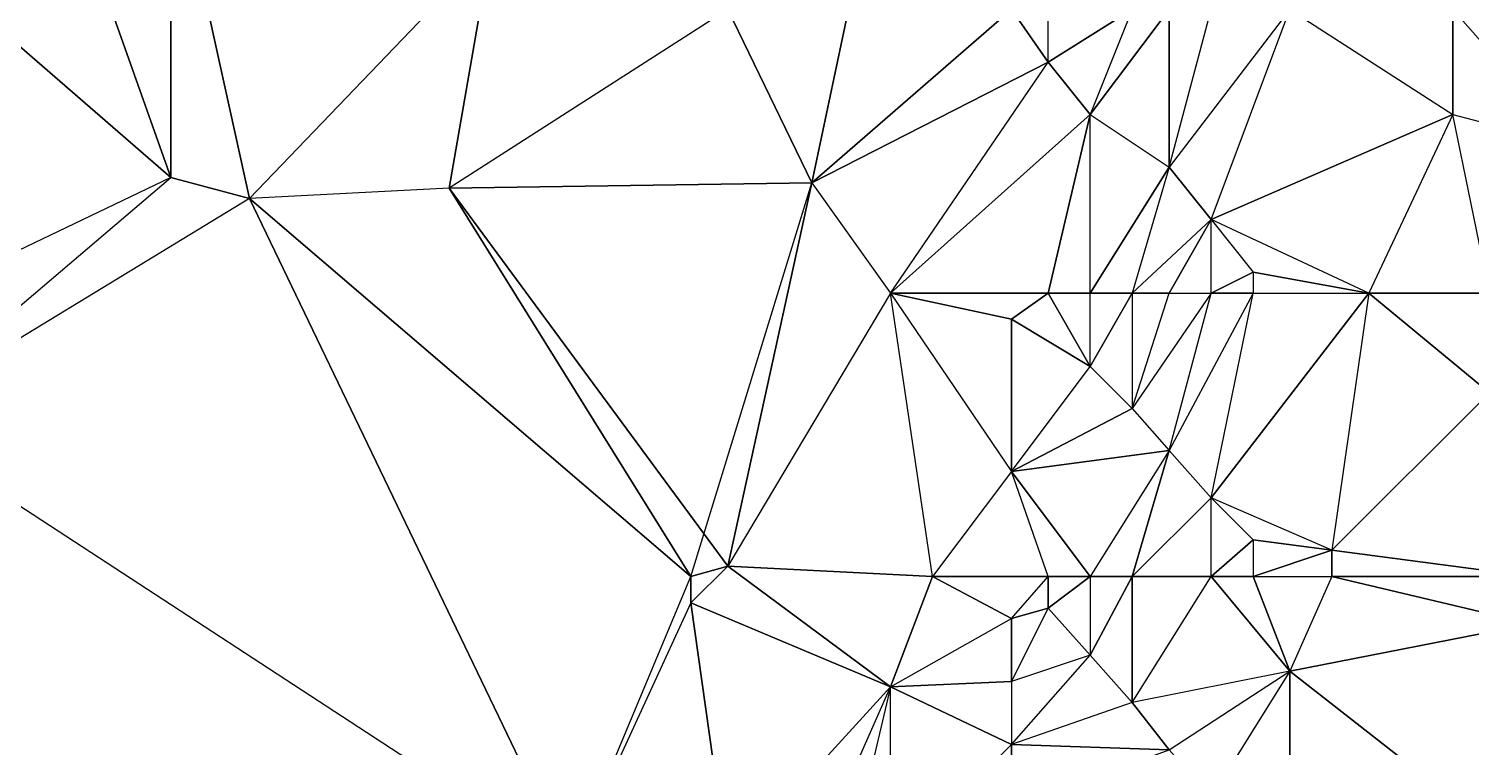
# Model space of a CAD drawing. Header units: metres. Extents: x 121.06818 to 121.07159, y 3.17836 to 3.18313.
# Drawn here: x 121.070202 to 121.0704765, y 3.1803375 to 3.1804743 of the extents above; entities that cross this region are included whole.
import ezdxf

# ---------------------------------------------------------------- set-up
doc = ezdxf.new("R2010")
doc.units = ezdxf.units.M

msp = doc.modelspace()

# ---------------------------------------------------------------- linework, layer by layer
at = {"layer": 'DELAUNEY11353', "color": 252}
msp.add_3dface([(121.070358, 3.180315, 0.01032), (121.070366, 3.180315, 0.01033), (121.070366, 3.180349, 0.0103)], dxfattribs=at)
at = {"layer": 'DELAUNEY11365', "color": 252}
msp.add_3dface([(121.070358, 3.180315, 0.01032), (121.070351, 3.180315, 0.01031), (121.070366, 3.180349, 0.0103)], dxfattribs=at)
at = {"layer": 'DELAUNEY11377', "color": 252}
msp.add_3dface([(121.070305, 3.180315, 0.01029), (121.070335, 3.180315, 0.0103), (121.070328, 3.180365, 0.01029)], dxfattribs=at)
at = {"layer": 'DELAUNEY11396', "color": 252}
msp.add_3dface([(121.070335, 3.180315, 0.0103), (121.070351, 3.180315, 0.01031), (121.070366, 3.180349, 0.0103)], dxfattribs=at)
at = {"layer": 'DELAUNEY11432', "color": 252}
msp.add_3dface([(121.070442, 3.180319, 0.01036), (121.070488, 3.180316, 0.01037), (121.070442, 3.180352, 0.01036)], dxfattribs=at)
at = {"layer": 'DELAUNEY11444', "color": 252}
msp.add_3dface([(121.070427, 3.180328, 0.01035), (121.070419, 3.180337, 0.01034), (121.070442, 3.180352, 0.01036)], dxfattribs=at)
at = {"layer": 'DELAUNEY11445', "color": 252}
msp.add_3dface([(121.070427, 3.180328, 0.01035), (121.070442, 3.180319, 0.01036), (121.070442, 3.180352, 0.01036)], dxfattribs=at)
at = {"layer": 'DELAUNEY11462', "color": 252}
msp.add_3dface([(121.070366, 3.180315, 0.01033), (121.070389, 3.180326, 0.01034), (121.070389, 3.180338, 0.01033)], dxfattribs=at)
at = {"layer": 'DELAUNEY11471', "color": 252}
msp.add_3dface([(121.070366, 3.180315, 0.01033), (121.070366, 3.180349, 0.0103), (121.070389, 3.180338, 0.01033)], dxfattribs=at)
at = {"layer": 'DELAUNEY11472', "color": 252}
msp.add_3dface([(121.070389, 3.180338, 0.01033), (121.070389, 3.180326, 0.01034), (121.070419, 3.180337, 0.01034)], dxfattribs=at)
at = {"layer": 'DELAUNEY11479', "color": 252}
msp.add_3dface([(121.070389, 3.180338, 0.01033), (121.070366, 3.180349, 0.0103), (121.070389, 3.18035, 0.01032)], dxfattribs=at)
at = {"layer": 'DELAUNEY11480', "color": 252}
msp.add_3dface([(121.070412, 3.180346, 0.01033), (121.070389, 3.180338, 0.01033), (121.070419, 3.180337, 0.01034)], dxfattribs=at)
at = {"layer": 'DELAUNEY11481', "color": 252}
msp.add_3dface([(121.070412, 3.180346, 0.01033), (121.070389, 3.180338, 0.01033), (121.070404, 3.180355, 0.01032)], dxfattribs=at)
at = {"layer": 'DELAUNEY11482', "color": 252}
msp.add_3dface([(121.070412, 3.180346, 0.01033), (121.070419, 3.180337, 0.01034), (121.070442, 3.180352, 0.01036)], dxfattribs=at)
at = {"layer": 'DELAUNEY11492', "color": 252}
msp.add_3dface([(121.070442, 3.180352, 0.01036), (121.070488, 3.180316, 0.01037), (121.070488, 3.180361, 0.01037)], dxfattribs=at)
at = {"layer": 'DELAUNEY11510', "color": 252}
msp.add_3dface([(121.070328, 3.180365, 0.01029), (121.070305, 3.180315, 0.01029), (121.070328, 3.18037, 0.01029)], dxfattribs=at)
at = {"layer": 'DELAUNEY11511', "color": 252}
msp.add_3dface([(121.070328, 3.180365, 0.01029), (121.070335, 3.180315, 0.0103), (121.070366, 3.180349, 0.0103)], dxfattribs=at)
at = {"layer": 'DELAUNEY11512', "color": 252}
msp.add_3dface([(121.070442, 3.180352, 0.01036), (121.070488, 3.180361, 0.01037), (121.07045, 3.18037, 0.01036)], dxfattribs=at)
at = {"layer": 'DELAUNEY11522', "color": 252}
msp.add_3dface([(121.070305, 3.180315, 0.01029), (121.07019, 3.180283, 0.01029), (121.070175, 3.1804, 0.01028)], dxfattribs=at)
at = {"layer": 'DELAUNEY11534', "color": 252}
msp.add_3dface([(121.070328, 3.180365, 0.01029), (121.070366, 3.180349, 0.0103), (121.070335, 3.180372, 0.01029)], dxfattribs=at)
at = {"layer": 'DELAUNEY11535', "color": 252}
msp.add_3dface([(121.070389, 3.18035, 0.01032), (121.070366, 3.180349, 0.0103), (121.070389, 3.180362, 0.01031)], dxfattribs=at)
at = {"layer": 'DELAUNEY11536', "color": 252}
msp.add_3dface([(121.070389, 3.18035, 0.01032), (121.070389, 3.180338, 0.01033), (121.070404, 3.180355, 0.01032)], dxfattribs=at)
at = {"layer": 'DELAUNEY11537', "color": 252}
msp.add_3dface([(121.070404, 3.180355, 0.01032), (121.070412, 3.180346, 0.01033), (121.070412, 3.18037, 0.01033)], dxfattribs=at)
at = {"layer": 'DELAUNEY11548', "color": 252}
msp.add_3dface([(121.070404, 3.180355, 0.01032), (121.070389, 3.18035, 0.01032), (121.070396, 3.180364, 0.01031)], dxfattribs=at)
at = {"layer": 'DELAUNEY11564', "color": 252}
msp.add_3dface([(121.070175, 3.1804, 0.01028), (121.070305, 3.180315, 0.01029), (121.070244, 3.180442, 0.01028)], dxfattribs=at)
at = {"layer": 'DELAUNEY11577', "color": 252}
msp.add_3dface([(121.070442, 3.180352, 0.01036), (121.070412, 3.180346, 0.01033), (121.070427, 3.18037, 0.01034)], dxfattribs=at)
at = {"layer": 'DELAUNEY11578', "color": 252}
msp.add_3dface([(121.07045, 3.18037, 0.01036), (121.070442, 3.180352, 0.01036), (121.070435, 3.18037, 0.01035)], dxfattribs=at)
at = {"layer": 'DELAUNEY11591', "color": 252}
msp.add_3dface([(121.070335, 3.180372, 0.01029), (121.070328, 3.180365, 0.01029), (121.070328, 3.18037, 0.01029)], dxfattribs=at)
at = {"layer": 'DELAUNEY11592', "color": 252}
msp.add_3dface([(121.070335, 3.180372, 0.01029), (121.070366, 3.180349, 0.0103), (121.070374, 3.18037, 0.0103)], dxfattribs=at)
at = {"layer": 'DELAUNEY11593', "color": 252}
msp.add_3dface([(121.070366, 3.180349, 0.0103), (121.070389, 3.180362, 0.01031), (121.070374, 3.18037, 0.0103)], dxfattribs=at)
at = {"layer": 'DELAUNEY11594', "color": 252}
msp.add_3dface([(121.070389, 3.18035, 0.01032), (121.070389, 3.180362, 0.01031), (121.070396, 3.180364, 0.01031)], dxfattribs=at)
at = {"layer": 'DELAUNEY11595', "color": 252}
msp.add_3dface([(121.070412, 3.180346, 0.01033), (121.070427, 3.18037, 0.01034), (121.070412, 3.18037, 0.01033)], dxfattribs=at)
at = {"layer": 'DELAUNEY11596', "color": 252}
msp.add_3dface([(121.070442, 3.180352, 0.01036), (121.070427, 3.18037, 0.01034), (121.070435, 3.18037, 0.01035)], dxfattribs=at)
at = {"layer": 'DELAUNEY11597', "color": 252}
msp.add_3dface([(121.07045, 3.18037, 0.01036), (121.070488, 3.180361, 0.01037), (121.070488, 3.18037, 0.01037)], dxfattribs=at)
at = {"layer": 'DELAUNEY11617', "color": 252}
msp.add_3dface([(121.070396, 3.180364, 0.01031), (121.070389, 3.180362, 0.01031), (121.070396, 3.18037, 0.01031)], dxfattribs=at)
at = {"layer": 'DELAUNEY11618', "color": 252}
msp.add_3dface([(121.070404, 3.180355, 0.01032), (121.070396, 3.180364, 0.01031), (121.070404, 3.18037, 0.01032)], dxfattribs=at)
at = {"layer": 'DELAUNEY11619', "color": 252}
msp.add_3dface([(121.070404, 3.180355, 0.01032), (121.070412, 3.18037, 0.01033), (121.070404, 3.18037, 0.01032)], dxfattribs=at)
at = {"layer": 'DELAUNEY11631', "color": 252}
msp.add_3dface([(121.070374, 3.18037, 0.0103), (121.070389, 3.180362, 0.01031), (121.070396, 3.18037, 0.01031)], dxfattribs=at)
at = {"layer": 'DELAUNEY11632', "color": 252}
msp.add_3dface([(121.070412, 3.18037, 0.01033), (121.070427, 3.18037, 0.01034), (121.070427, 3.180385, 0.01034)], dxfattribs=at)
at = {"layer": 'DELAUNEY11633', "color": 252}
msp.add_3dface([(121.070435, 3.18037, 0.01035), (121.070427, 3.18037, 0.01034), (121.070435, 3.180377, 0.01035)], dxfattribs=at)
at = {"layer": 'DELAUNEY11639', "color": 252}
msp.add_3dface([(121.070404, 3.18037, 0.01032), (121.070396, 3.180364, 0.01031), (121.070396, 3.18037, 0.01031)], dxfattribs=at)
at = {"layer": 'DELAUNEY11648', "color": 252}
msp.add_3dface([(121.070244, 3.180442, 0.01028), (121.070175, 3.1804, 0.01028), (121.070229, 3.180446, 0.01028)], dxfattribs=at)
at = {"layer": 'DELAUNEY11649', "color": 252}
msp.add_3dface([(121.070244, 3.180442, 0.01028), (121.070305, 3.180315, 0.01029), (121.070328, 3.18037, 0.01029)], dxfattribs=at)
at = {"layer": 'DELAUNEY11650', "color": 252}
msp.add_3dface([(121.070404, 3.18037, 0.01032), (121.070412, 3.18037, 0.01033), (121.070419, 3.180394, 0.01033)], dxfattribs=at)
at = {"layer": 'DELAUNEY11651', "color": 252}
msp.add_3dface([(121.070435, 3.18037, 0.01035), (121.07045, 3.18037, 0.01036), (121.07045, 3.180375, 0.01036)], dxfattribs=at)
at = {"layer": 'DELAUNEY11652', "color": 252}
msp.add_3dface([(121.07045, 3.18037, 0.01036), (121.070488, 3.18037, 0.01037), (121.07045, 3.180375, 0.01036)], dxfattribs=at)
at = {"layer": 'DELAUNEY11662', "color": 252}
msp.add_3dface([(121.070335, 3.180372, 0.01029), (121.070374, 3.18037, 0.0103), (121.070366, 3.180424, 0.01029)], dxfattribs=at)
at = {"layer": 'DELAUNEY11675', "color": 252}
msp.add_3dface([(121.070335, 3.180372, 0.01029), (121.070328, 3.18037, 0.01029), (121.070351, 3.180445, 0.01029)], dxfattribs=at)
at = {"layer": 'DELAUNEY11676', "color": 252}
msp.add_3dface([(121.070335, 3.180372, 0.01029), (121.070328, 3.18037, 0.01029), (121.070282, 3.180444, 0.01028)], dxfattribs=at)
at = {"layer": 'DELAUNEY11677', "color": 252}
msp.add_3dface([(121.070404, 3.18037, 0.01032), (121.070396, 3.18037, 0.01031), (121.070389, 3.18039, 0.0103)], dxfattribs=at)
at = {"layer": 'DELAUNEY11687', "color": 252}
msp.add_3dface([(121.070244, 3.180442, 0.01028), (121.070328, 3.18037, 0.01029), (121.070282, 3.180444, 0.01028)], dxfattribs=at)
at = {"layer": 'DELAUNEY11688', "color": 252}
msp.add_3dface([(121.070374, 3.18037, 0.0103), (121.070396, 3.18037, 0.01031), (121.070389, 3.18039, 0.0103)], dxfattribs=at)
at = {"layer": 'DELAUNEY11689', "color": 252}
msp.add_3dface([(121.070435, 3.18037, 0.01035), (121.07045, 3.180375, 0.01036), (121.070435, 3.180377, 0.01035)], dxfattribs=at)
at = {"layer": 'DELAUNEY11702', "color": 252}
msp.add_3dface([(121.070435, 3.180377, 0.01035), (121.070427, 3.18037, 0.01034), (121.070427, 3.180385, 0.01034)], dxfattribs=at)
at = {"layer": 'DELAUNEY11703', "color": 252}
msp.add_3dface([(121.07045, 3.180375, 0.01036), (121.070488, 3.18037, 0.01037), (121.07048, 3.180405, 0.01037)], dxfattribs=at)
at = {"layer": 'DELAUNEY11713', "color": 252}
msp.add_3dface([(121.070389, 3.18039, 0.0103), (121.070374, 3.18037, 0.0103), (121.070366, 3.180424, 0.01029)], dxfattribs=at)
at = {"layer": 'DELAUNEY11714', "color": 252}
msp.add_3dface([(121.070412, 3.18037, 0.01033), (121.070427, 3.180385, 0.01034), (121.070419, 3.180394, 0.01033)], dxfattribs=at)
at = {"layer": 'DELAUNEY11715', "color": 252}
msp.add_3dface([(121.070435, 3.180377, 0.01035), (121.07045, 3.180375, 0.01036), (121.070427, 3.180385, 0.01034)], dxfattribs=at)
at = {"layer": 'DELAUNEY11743', "color": 252}
msp.add_3dface([(121.070282, 3.180444, 0.01028), (121.070244, 3.180442, 0.01028), (121.07029, 3.18049, 0.01028)], dxfattribs=at)
at = {"layer": 'DELAUNEY11744', "color": 252}
msp.add_3dface([(121.070282, 3.180444, 0.01028), (121.070328, 3.18037, 0.01029), (121.070351, 3.180445, 0.01029)], dxfattribs=at)
at = {"layer": 'DELAUNEY11745', "color": 252}
msp.add_3dface([(121.070404, 3.18037, 0.01032), (121.070389, 3.18039, 0.0103), (121.070419, 3.180394, 0.01033)], dxfattribs=at)
at = {"layer": 'DELAUNEY11746', "color": 252}
msp.add_3dface([(121.070419, 3.180394, 0.01033), (121.070427, 3.180385, 0.01034), (121.070435, 3.180424, 0.01035)], dxfattribs=at)
at = {"layer": 'DELAUNEY11747', "color": 252}
msp.add_3dface([(121.07045, 3.180375, 0.01036), (121.07048, 3.180405, 0.01037), (121.070457, 3.180424, 0.01036)], dxfattribs=at)
at = {"layer": 'DELAUNEY11755', "color": 252}
msp.add_3dface([(121.070419, 3.180394, 0.01033), (121.070389, 3.18039, 0.0103), (121.070412, 3.180402, 0.01032)], dxfattribs=at)
at = {"layer": 'DELAUNEY11769', "color": 252}
msp.add_3dface([(121.070412, 3.180402, 0.01032), (121.070389, 3.18039, 0.0103), (121.070404, 3.18041, 0.01031)], dxfattribs=at)
at = {"layer": 'DELAUNEY11770', "color": 252}
msp.add_3dface([(121.070412, 3.180402, 0.01032), (121.070419, 3.180394, 0.01033), (121.070427, 3.180424, 0.01034)], dxfattribs=at)
at = {"layer": 'DELAUNEY11791', "color": 252}
msp.add_3dface([(121.07045, 3.180375, 0.01036), (121.070427, 3.180385, 0.01034), (121.070457, 3.180424, 0.01036)], dxfattribs=at)
at = {"layer": 'DELAUNEY11800', "color": 252}
msp.add_3dface([(121.070366, 3.180424, 0.01029), (121.070335, 3.180372, 0.01029), (121.070351, 3.180445, 0.01029)], dxfattribs=at)
at = {"layer": 'DELAUNEY11816', "color": 252}
msp.add_3dface([(121.070183, 3.180424, 0.01028), (121.070175, 3.1804, 0.01028), (121.070229, 3.180446, 0.01028)], dxfattribs=at)
at = {"layer": 'DELAUNEY11817', "color": 252}
msp.add_3dface([(121.070366, 3.180424, 0.01029), (121.070389, 3.18039, 0.0103), (121.070389, 3.180419, 0.0103)], dxfattribs=at)
at = {"layer": 'DELAUNEY11818', "color": 252}
msp.add_3dface([(121.070389, 3.18039, 0.0103), (121.070404, 3.18041, 0.01031), (121.070389, 3.180419, 0.0103)], dxfattribs=at)
at = {"layer": 'DELAUNEY11832', "color": 252}
msp.add_3dface([(121.070229, 3.180446, 0.01028), (121.070183, 3.180424, 0.01028), (121.070168, 3.180499, 0.01027)], dxfattribs=at)
at = {"layer": 'DELAUNEY11833', "color": 252}
msp.add_3dface([(121.070244, 3.180442, 0.01028), (121.070229, 3.180446, 0.01028), (121.070229, 3.18051, 0.01027)], dxfattribs=at)
at = {"layer": 'DELAUNEY11834', "color": 252}
msp.add_3dface([(121.070412, 3.180402, 0.01032), (121.070404, 3.18041, 0.01031), (121.070412, 3.180424, 0.01032)], dxfattribs=at)
at = {"layer": 'DELAUNEY11835', "color": 252}
msp.add_3dface([(121.070457, 3.180424, 0.01036), (121.070427, 3.180385, 0.01034), (121.070435, 3.180424, 0.01035)], dxfattribs=at)
at = {"layer": 'DELAUNEY11836', "color": 252}
msp.add_3dface([(121.070457, 3.180424, 0.01036), (121.07048, 3.180405, 0.01037), (121.07048, 3.180424, 0.01037)], dxfattribs=at)
at = {"layer": 'DELAUNEY11856', "color": 252}
msp.add_3dface([(121.070435, 3.180424, 0.01035), (121.070419, 3.180394, 0.01033), (121.070427, 3.180424, 0.01034)], dxfattribs=at)
at = {"layer": 'DELAUNEY11875', "color": 252}
msp.add_3dface([(121.070435, 3.180424, 0.01035), (121.070457, 3.180424, 0.01036), (121.070435, 3.180428, 0.01035)], dxfattribs=at)
at = {"layer": 'DELAUNEY11896', "color": 252}
msp.add_3dface([(121.070366, 3.180424, 0.01029), (121.070389, 3.180419, 0.0103), (121.070396, 3.180424, 0.0103)], dxfattribs=at)
at = {"layer": 'DELAUNEY11897', "color": 252}
msp.add_3dface([(121.070389, 3.180419, 0.0103), (121.070404, 3.18041, 0.01031), (121.070396, 3.180424, 0.0103)], dxfattribs=at)
at = {"layer": 'DELAUNEY11916', "color": 252}
msp.add_3dface([(121.070412, 3.180402, 0.01032), (121.070419, 3.180424, 0.01033), (121.070427, 3.180424, 0.01034)], dxfattribs=at)
at = {"layer": 'DELAUNEY11917', "color": 252}
msp.add_3dface([(121.070412, 3.180402, 0.01032), (121.070419, 3.180424, 0.01033), (121.070412, 3.180424, 0.01032)], dxfattribs=at)
at = {"layer": 'DELAUNEY11918', "color": 252}
msp.add_3dface([(121.070435, 3.180424, 0.01035), (121.070427, 3.180424, 0.01034), (121.070435, 3.180428, 0.01035)], dxfattribs=at)
at = {"layer": 'DELAUNEY11926', "color": 252}
msp.add_3dface([(121.070351, 3.180445, 0.01029), (121.070335, 3.180372, 0.01029), (121.070282, 3.180444, 0.01028)], dxfattribs=at)
at = {"layer": 'DELAUNEY11927', "color": 252}
msp.add_3dface([(121.070351, 3.180445, 0.01029), (121.070366, 3.180424, 0.01029), (121.070396, 3.180468, 0.01031)], dxfattribs=at)
at = {"layer": 'DELAUNEY11928', "color": 252}
msp.add_3dface([(121.070412, 3.180424, 0.01032), (121.070404, 3.18041, 0.01031), (121.070404, 3.180424, 0.01031)], dxfattribs=at)
at = {"layer": 'DELAUNEY11929', "color": 252}
msp.add_3dface([(121.070419, 3.180424, 0.01033), (121.070427, 3.180424, 0.01034), (121.070427, 3.180438, 0.01034)], dxfattribs=at)
at = {"layer": 'DELAUNEY11940', "color": 252}
msp.add_3dface([(121.070282, 3.180444, 0.01028), (121.070351, 3.180445, 0.01029), (121.070335, 3.180478, 0.01028)], dxfattribs=at)
at = {"layer": 'DELAUNEY11941', "color": 252}
msp.add_3dface([(121.070396, 3.180424, 0.0103), (121.070404, 3.18041, 0.01031), (121.070404, 3.180424, 0.01031)], dxfattribs=at)
at = {"layer": 'DELAUNEY11942', "color": 252}
msp.add_3dface([(121.070412, 3.180424, 0.01032), (121.070419, 3.180424, 0.01033), (121.070427, 3.180438, 0.01034)], dxfattribs=at)
at = {"layer": 'DELAUNEY11943', "color": 252}
msp.add_3dface([(121.070457, 3.180424, 0.01036), (121.07048, 3.180424, 0.01037), (121.070473, 3.180458, 0.01036)], dxfattribs=at)
at = {"layer": 'DELAUNEY11956', "color": 252}
msp.add_3dface([(121.070396, 3.180424, 0.0103), (121.070404, 3.180424, 0.01031), (121.070404, 3.180458, 0.01032)], dxfattribs=at)
at = {"layer": 'DELAUNEY11973', "color": 252}
msp.add_3dface([(121.070412, 3.180424, 0.01032), (121.070404, 3.180424, 0.01031), (121.070419, 3.180448, 0.01033)], dxfattribs=at)
at = {"layer": 'DELAUNEY12000', "color": 252}
msp.add_3dface([(121.070435, 3.180428, 0.01035), (121.070427, 3.180424, 0.01034), (121.070427, 3.180438, 0.01034)], dxfattribs=at)
at = {"layer": 'DELAUNEY12019', "color": 252}
msp.add_3dface([(121.070435, 3.180428, 0.01035), (121.070457, 3.180424, 0.01036), (121.070427, 3.180438, 0.01034)], dxfattribs=at)
at = {"layer": 'DELAUNEY12020', "color": 252}
msp.add_3dface([(121.070496, 3.180452, 0.01037), (121.07048, 3.180424, 0.01037), (121.070473, 3.180458, 0.01036)], dxfattribs=at)
at = {"layer": 'DELAUNEY12051', "color": 252}
msp.add_3dface([(121.070412, 3.180424, 0.01032), (121.070427, 3.180438, 0.01034), (121.070419, 3.180448, 0.01033)], dxfattribs=at)
at = {"layer": 'DELAUNEY12076', "color": 252}
msp.add_3dface([(121.070419, 3.180448, 0.01033), (121.070404, 3.180424, 0.01031), (121.070404, 3.180458, 0.01032)], dxfattribs=at)
at = {"layer": 'DELAUNEY12077', "color": 252}
msp.add_3dface([(121.070419, 3.180448, 0.01033), (121.070427, 3.180438, 0.01034), (121.070442, 3.180478, 0.01035)], dxfattribs=at)
at = {"layer": 'DELAUNEY12078', "color": 252}
msp.add_3dface([(121.070473, 3.180458, 0.01036), (121.070457, 3.180424, 0.01036), (121.070427, 3.180438, 0.01034)], dxfattribs=at)
at = {"layer": 'DELAUNEY12085', "color": 252}
msp.add_3dface([(121.070366, 3.180424, 0.01029), (121.070396, 3.180424, 0.0103), (121.070404, 3.180458, 0.01032)], dxfattribs=at)
at = {"layer": 'DELAUNEY12100', "color": 252}
msp.add_3dface([(121.070404, 3.180458, 0.01032), (121.070419, 3.180448, 0.01033), (121.070419, 3.180478, 0.01033)], dxfattribs=at)
at = {"layer": 'DELAUNEY12101', "color": 252}
msp.add_3dface([(121.070473, 3.180458, 0.01036), (121.070496, 3.180452, 0.01037), (121.070473, 3.180478, 0.01036)], dxfattribs=at)
at = {"layer": 'DELAUNEY12114', "color": 252}
msp.add_3dface([(121.070404, 3.180458, 0.01032), (121.070366, 3.180424, 0.01029), (121.070396, 3.180468, 0.01031)], dxfattribs=at)
at = {"layer": 'DELAUNEY12123', "color": 252}
msp.add_3dface([(121.070404, 3.180458, 0.01032), (121.070396, 3.180468, 0.01031), (121.070412, 3.180478, 0.01032)], dxfattribs=at)
at = {"layer": 'DELAUNEY12124', "color": 252}
msp.add_3dface([(121.070473, 3.180458, 0.01036), (121.070427, 3.180438, 0.01034), (121.070442, 3.180478, 0.01035)], dxfattribs=at)
at = {"layer": 'DELAUNEY12135', "color": 252}
msp.add_3dface([(121.070335, 3.180478, 0.01028), (121.070282, 3.180444, 0.01028), (121.07029, 3.18049, 0.01028)], dxfattribs=at)
at = {"layer": 'DELAUNEY12136', "color": 252}
msp.add_3dface([(121.070335, 3.180478, 0.01028), (121.070351, 3.180445, 0.01029), (121.070358, 3.180478, 0.01029)], dxfattribs=at)
at = {"layer": 'DELAUNEY12137', "color": 252}
msp.add_3dface([(121.070351, 3.180445, 0.01029), (121.070396, 3.180468, 0.01031), (121.070389, 3.180478, 0.0103)], dxfattribs=at)
at = {"layer": 'DELAUNEY12161', "color": 252}
msp.add_3dface([(121.070442, 3.180478, 0.01035), (121.070419, 3.180448, 0.01033), (121.070427, 3.180478, 0.01034)], dxfattribs=at)
at = {"layer": 'DELAUNEY12162', "color": 252}
msp.add_3dface([(121.070442, 3.180478, 0.01035), (121.070473, 3.180458, 0.01036), (121.070473, 3.180478, 0.01036)], dxfattribs=at)
at = {"layer": 'DELAUNEY12173', "color": 252}
msp.add_3dface([(121.070358, 3.180478, 0.01029), (121.070351, 3.180445, 0.01029), (121.070389, 3.180478, 0.0103)], dxfattribs=at)
at = {"layer": 'DELAUNEY12174', "color": 252}
msp.add_3dface([(121.070389, 3.180478, 0.0103), (121.070396, 3.180468, 0.01031), (121.070396, 3.180478, 0.01031)], dxfattribs=at)
at = {"layer": 'DELAUNEY12189', "color": 252}
msp.add_3dface([(121.070419, 3.180448, 0.01033), (121.070427, 3.180478, 0.01034), (121.070419, 3.180478, 0.01033)], dxfattribs=at)
at = {"layer": 'DELAUNEY12204', "color": 252}
msp.add_3dface([(121.070404, 3.180458, 0.01032), (121.070419, 3.180478, 0.01033), (121.070412, 3.180478, 0.01032)], dxfattribs=at)
at = {"layer": 'DELAUNEY12221', "color": 252}
msp.add_3dface([(121.070229, 3.180446, 0.01028), (121.070168, 3.180499, 0.01027), (121.070206, 3.180511, 0.01027)], dxfattribs=at)
at = {"layer": 'DELAUNEY12248', "color": 252}
msp.add_3dface([(121.07029, 3.18049, 0.01028), (121.070244, 3.180442, 0.01028), (121.070229, 3.18051, 0.01027)], dxfattribs=at)
at = {"layer": 'DELAUNEY12249', "color": 252}
msp.add_3dface([(121.070412, 3.180478, 0.01032), (121.070396, 3.180468, 0.01031), (121.070396, 3.180478, 0.01031)], dxfattribs=at)
at = {"layer": 'DELAUNEY12251', "color": 252}
msp.add_3dface([(121.070473, 3.180478, 0.01036), (121.070496, 3.180452, 0.01037), (121.070503, 3.180485, 0.01036)], dxfattribs=at)
at = {"layer": 'DELAUNEY12264', "color": 252}
msp.add_3dface([(121.070229, 3.180446, 0.01028), (121.070206, 3.180511, 0.01027), (121.070229, 3.18051, 0.01027)], dxfattribs=at)

doc.saveas('drawing.dxf')
